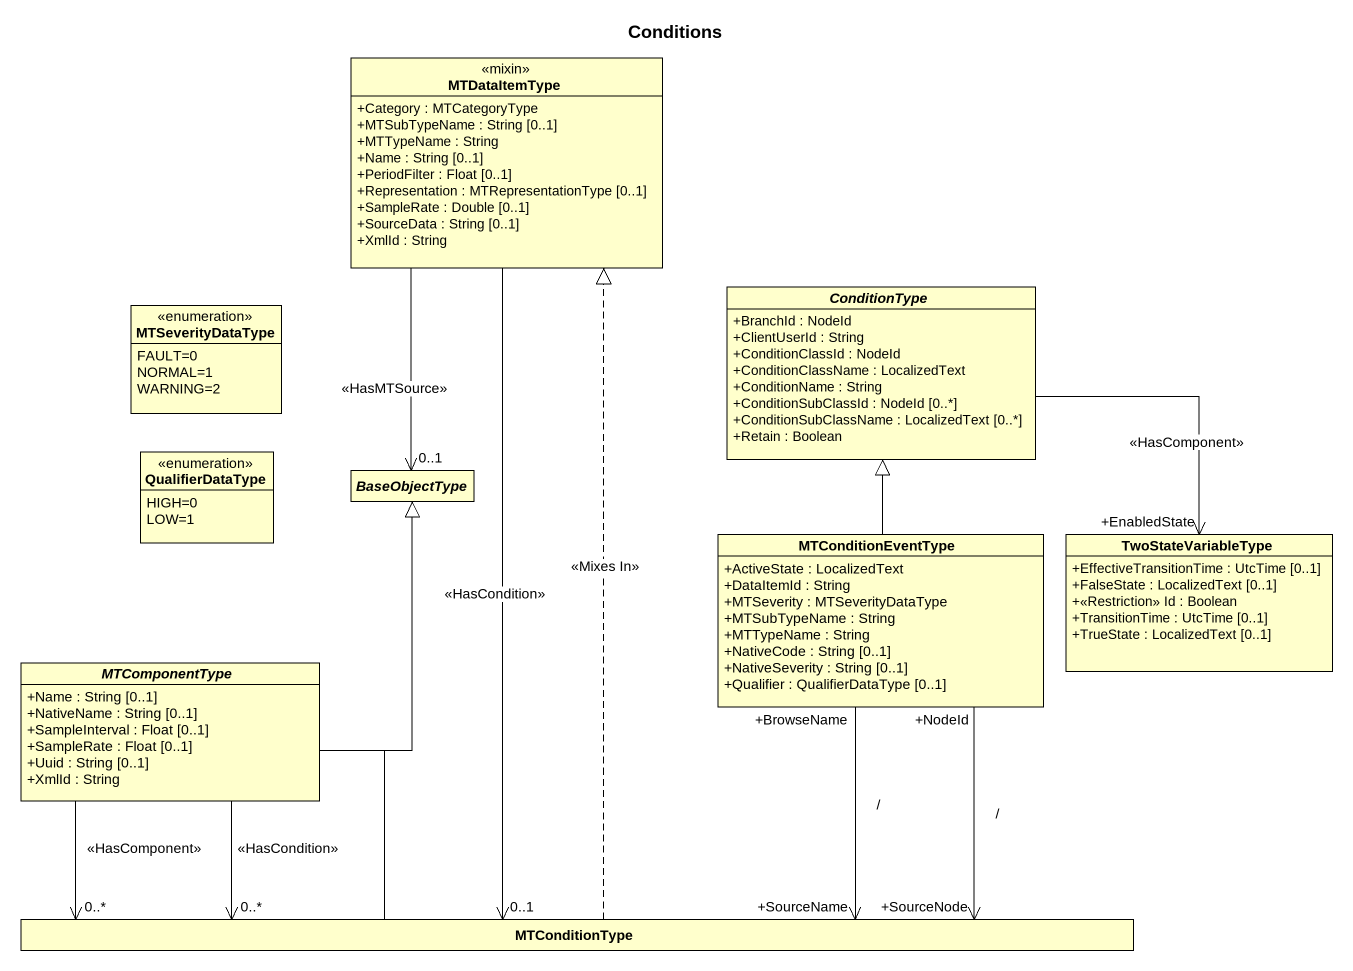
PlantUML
@startuml
title Conditions
hide circle
hide empty members
skinparam classAttributeIconSize 0
class MTDataItemType <<mixin>> {
  +Category : MTCategoryType
  +MTSubTypeName : String [0..1]
  +MTTypeName : String
  +Name : String [0..1]
  +PeriodFilter : Float [0..1]
  +Representation : MTRepresentationType [0..1]
  +SampleRate : Double [0..1]
  +SourceData : String [0..1]
  +XmlId : String
}
enum MTSeverityDataType {
  FAULT=0
  NORMAL=1
  WARNING=2
}
abstract class ConditionType {
  +BranchId : NodeId
  +ClientUserId : String
  +ConditionClassId : NodeId
  +ConditionClassName : LocalizedText
  +ConditionName : String
  +ConditionSubClassId : NodeId [0..*]
  +ConditionSubClassName : LocalizedText [0..*]
  +Retain : Boolean
}
enum QualifierDataType {
  HIGH=0
  LOW=1
}
abstract class BaseObjectType
class MTConditionEventType {
  +ActiveState : LocalizedText
  +DataItemId : String
  +MTSeverity : MTSeverityDataType
  +MTSubTypeName : String
  +MTTypeName : String
  +NativeCode : String [0..1]
  +NativeSeverity : String [0..1]
  +Qualifier : QualifierDataType [0..1]
}
class TwoStateVariableType {
  +EffectiveTransitionTime : UtcTime [0..1]
  +FalseState : LocalizedText [0..1]
  +<<Restriction>> Id : Boolean
  +TransitionTime : UtcTime [0..1]
  +TrueState : LocalizedText [0..1]
}
abstract class MTComponentType {
  +Name : String [0..1]
  +NativeName : String [0..1]
  +SampleInterval : Float [0..1]
  +SampleRate : Float [0..1]
  +Uuid : String [0..1]
  +XmlId : String
}
class MTConditionType
BaseObjectType "0..1" <-up- MTDataItemType : <<HasMTSource>>
MTConditionEventType -up-|> ConditionType
MTConditionEventType "+BrowseName" --> "+SourceName" MTConditionType : /
TwoStateVariableType "+EnabledState" <-up- ConditionType : <<HasComponent>>
MTComponentType -up-|> BaseObjectType
MTConditionType "0..1" <-up- MTDataItemType : <<HasCondition>>
MTConditionType .up.|> MTDataItemType : <<Mixes In>>
MTConditionType -up-|> BaseObjectType
MTConditionType "+SourceNode" <-up- "+NodeId" MTConditionEventType : /
MTConditionType "0..*" <-left- MTComponentType : <<HasComponent>>
MTConditionType "0..*" <-left- MTComponentType : <<HasCondition>>
@enduml
